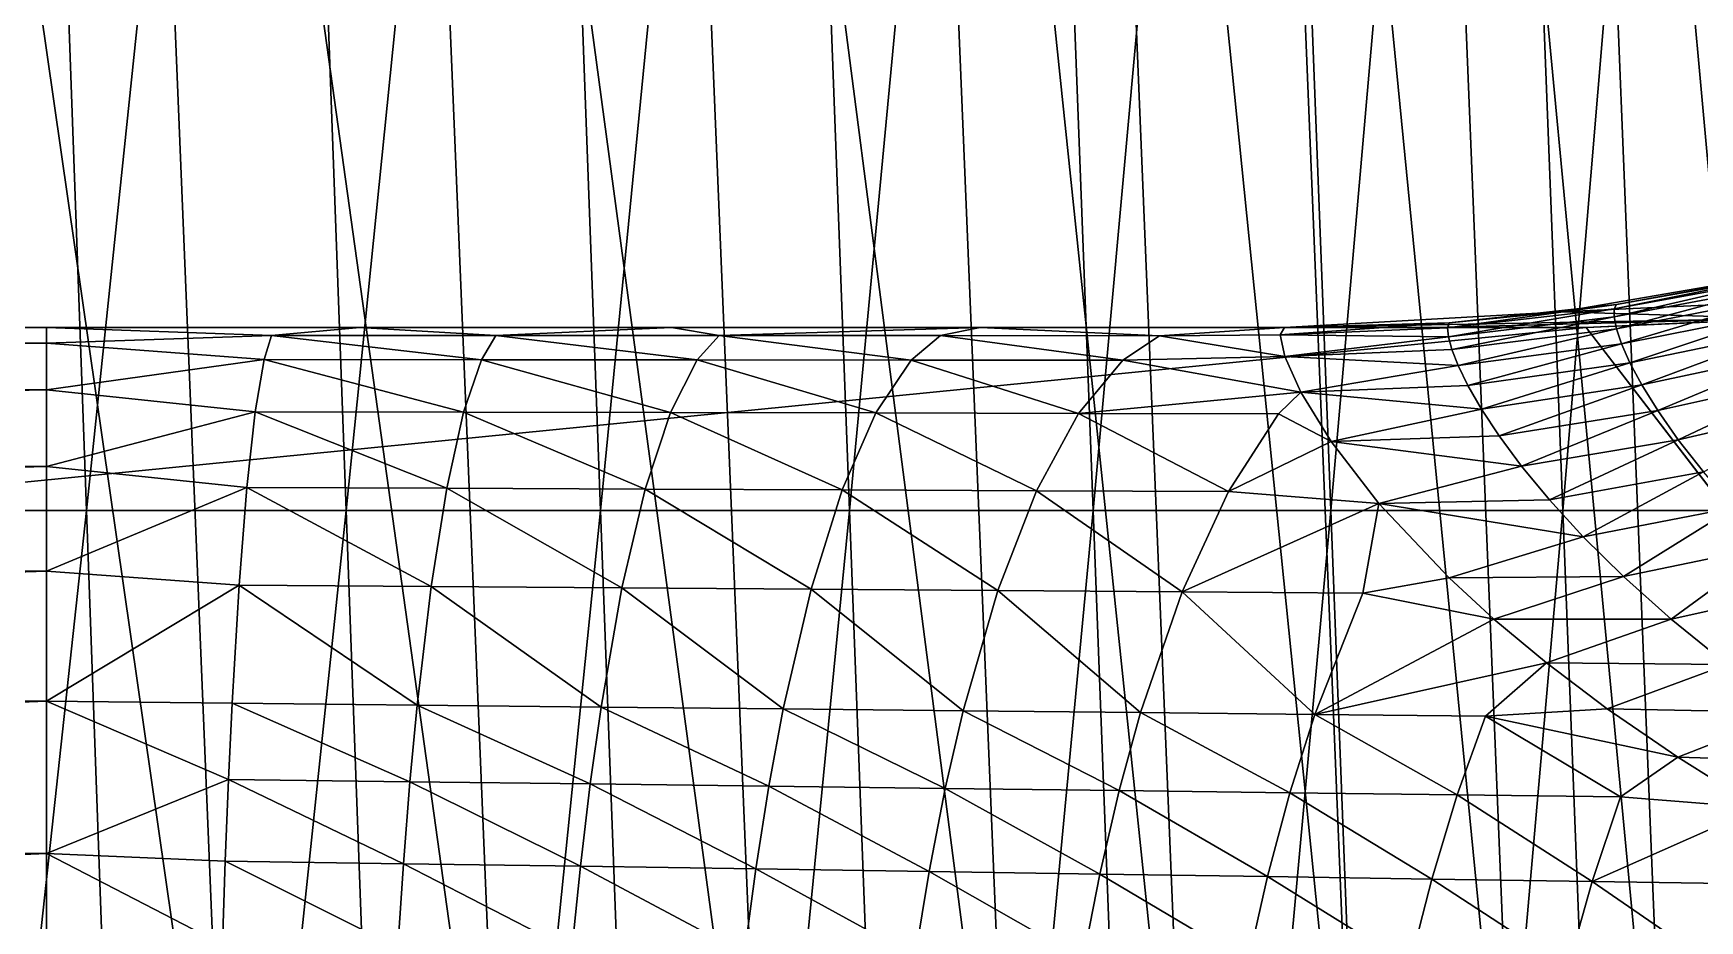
# Model space of a CAD drawing. Extents: x -53 to 3.8, y 0 to 88.2.
# Drawn here: x -8.336 to -5.725, y 13.783 to 15.174 of the extents above; entities that cross this region are included whole.
import ezdxf

# ---------------------------------------------------------------- set-up
doc = ezdxf.new("R2010")
doc.units = 0

msp = doc.modelspace()

# ---------------------------------------------------------------- linework, layer by layer
for points in [[(-8.03181, 13.1717, 22.8157), (-8.66363, 17.5623, 22.6966), (-8.21186, 17.5623, 22.1223)], [(-8.48517, 13.1717, 23.4017), (-8.66363, 17.5623, 22.6966), (-8.03181, 13.1717, 22.8157)], [(-7.60008, 13.1717, 22.2136), (-8.21186, 17.5623, 22.1223), (-7.78112, 17.5623, 21.5322)], [(-8.03181, 13.1717, 22.8157), (-8.21186, 17.5623, 22.1223), (-7.60008, 13.1717, 22.2136)], [(-7.78112, 17.5623, 21.5322), (-7.19036, 13.1717, 21.5965), (-7.60008, 13.1717, 22.2136)], [(-7.37176, 17.5623, 20.9272), (-7.19036, 13.1717, 21.5965), (-7.78112, 17.5623, 21.5322)], [(-7.37176, 17.5623, 20.9272), (-6.80306, 13.1717, 20.9651), (-7.19036, 13.1717, 21.5965)], [(-6.9842, 17.5623, 20.3082), (-6.80306, 13.1717, 20.9651), (-7.37176, 17.5623, 20.9272)], [(-6.9842, 17.5623, 20.3082), (-6.52513, 13.1717, 20.4784), (-6.80306, 13.1717, 20.9651)], [(-6.70566, 17.5623, 19.8308), (-6.52513, 13.1717, 20.4784), (-6.9842, 17.5623, 20.3082)], [(-6.70566, 17.5623, 19.8308), (-6.26048, 13.1717, 19.9843), (-6.52513, 13.1717, 20.4784)], [(-6.44004, 17.5623, 19.3463), (-6.26048, 13.1717, 19.9843), (-6.70566, 17.5623, 19.8308)], [(-6.44004, 17.5623, 19.3463), (-6.0093, 13.1717, 19.4834), (-6.26048, 13.1717, 19.9843)], [(-6.18752, 17.5623, 18.8548), (-6.0093, 13.1717, 19.4834), (-6.44004, 17.5623, 19.3463)], [(-6.18752, 17.5623, 18.8548), (-5.77178, 13.1717, 18.9759), (-6.0093, 13.1717, 19.4834)], [(-5.94829, 17.5623, 18.3568), (-5.77178, 13.1717, 18.9759), (-6.18752, 17.5623, 18.8548)], [(-5.94829, 17.5623, 18.3568), (-5.5481, 13.1717, 18.4622), (-5.77178, 13.1717, 18.9759)], [(-5.72253, 17.5623, 17.8527), (-5.5481, 13.1717, 18.4622), (-5.94829, 17.5623, 18.3568)], [(-8.25328, 14.4258, 28.6869), (-8.35698, 17.3109, 28.1876), (-8.66846, 14.4258, 29.0465)], [(-8.25328, 14.4258, 28.6869), (-7.95157, 17.3109, 27.823), (-8.35698, 17.3109, 28.1876)], [(-7.8462, 14.4258, 28.3182), (-7.95157, 17.3109, 27.823), (-8.25328, 14.4258, 28.6869)], [(-7.8462, 14.4258, 28.3182), (-7.55434, 17.3109, 27.4495), (-7.95157, 17.3109, 27.823)], [(-7.44742, 14.4258, 27.9405), (-7.55434, 17.3109, 27.4495), (-7.8462, 14.4258, 28.3182)], [(-7.44742, 14.4258, 27.9405), (-7.16549, 17.3109, 27.0674), (-7.55434, 17.3109, 27.4495)], [(-7.05715, 14.4258, 27.5541), (-7.16549, 17.3109, 27.0674), (-7.44742, 14.4258, 27.9405)], [(-7.05715, 14.4258, 27.5541), (-6.78523, 17.3109, 26.6768), (-7.16549, 17.3109, 27.0674)], [(-6.78523, 17.3109, 26.6768), (-7.05715, 14.4258, 27.5541), (-6.67561, 14.4258, 27.1591)], [(-6.41375, 17.3109, 26.2779), (-6.78523, 17.3109, 26.6768), (-6.67561, 14.4258, 27.1591)], [(-6.67561, 14.4258, 27.1591), (-6.30299, 14.4258, 26.7558), (-6.41375, 17.3109, 26.2779)], [(-6.30299, 14.4258, 26.7558), (-6.05128, 17.3109, 25.8708), (-6.41375, 17.3109, 26.2779)], [(-6.30299, 14.4258, 26.7558), (-5.93951, 14.4258, 26.3441), (-6.05128, 17.3109, 25.8708)], [(-5.93951, 14.4258, 26.3441), (-5.69811, 17.3109, 25.4557), (-6.05128, 17.3109, 25.8708)], [(-5.93951, 14.4258, 26.3441), (-5.58549, 14.4258, 25.9244), (-5.69811, 17.3109, 25.4557)], [(-5.51353, 14.8108, 2.45177), (-5.27607, 14.768, 0.23525), (-5.94188, 14.7372, 2.36266)], [(-5.51353, 14.8108, 2.45177), (-5.94188, 14.7372, 2.36266), (-5.85518, 14.7484, 2.49532)], [(-5.85518, 14.7484, 2.49532), (-5.59576, 14.7947, 2.55052), (-5.51353, 14.8108, 2.45177)], [(-5.60093, 14.7889, 2.66626), (-5.8591, 14.7291, 2.72576), (-5.60271, 14.7774, 2.7833)], [(-5.60093, 14.7889, 2.66626), (-5.85893, 14.7416, 2.60996), (-5.8591, 14.7291, 2.72576)], [(-5.85893, 14.7416, 2.60996), (-5.59576, 14.7947, 2.55052), (-5.85518, 14.7484, 2.49532)], [(-5.60093, 14.7889, 2.66626), (-5.59576, 14.7947, 2.55052), (-5.85893, 14.7416, 2.60996)], [(-5.27607, 14.768, 0.23525), (-5.5988, 14.7266, 0.16812), (-5.94188, 14.7372, 2.36266)], [(-5.60271, 14.7774, 2.7833), (-5.8591, 14.7291, 2.72576), (-5.8553, 14.7107, 2.84238)], [(-5.60271, 14.7774, 2.7833), (-5.8553, 14.7107, 2.84238), (-5.60076, 14.7601, 2.90133)], [(-5.60076, 14.7601, 2.90133), (-5.8553, 14.7107, 2.84238), (-5.84717, 14.6868, 2.95937)], [(-5.84717, 14.6868, 2.95937), (-5.59472, 14.7374, 3.0199), (-5.60076, 14.7601, 2.90133)], [(-5.94188, 14.7372, 2.36266), (-5.5988, 14.7266, 0.16812), (-6.37556, 14.7126, 2.27244)], [(-5.94188, 14.7372, 2.36266), (-6.37556, 14.7126, 2.27244), (-6.11726, 14.7199, 2.4406)], [(-5.85518, 14.7484, 2.49532), (-6.11726, 14.7199, 2.4406), (-6.11985, 14.712, 2.55509)], [(-6.11985, 14.712, 2.55509), (-5.85893, 14.7416, 2.60996), (-5.85518, 14.7484, 2.49532)], [(-6.11866, 14.6981, 2.67057), (-5.85893, 14.7416, 2.60996), (-6.11985, 14.712, 2.55509)], [(-5.8591, 14.7291, 2.72576), (-5.85893, 14.7416, 2.60996), (-6.11866, 14.6981, 2.67057)], [(-5.94188, 14.7372, 2.36266), (-6.11726, 14.7199, 2.4406), (-5.85518, 14.7484, 2.49532)], [(-5.84717, 14.6868, 2.95937), (-5.83408, 14.6573, 3.07695), (-5.59472, 14.7374, 3.0199)], [(-5.83408, 14.6573, 3.07695), (-5.58401, 14.7091, 3.13926), (-5.59472, 14.7374, 3.0199)], [(-46.3078, 10.7126), (-5.90286, 14.7126), (-2.82602, 10.7126)], [(-43.253, 14.7126), (-5.90286, 14.7126), (-46.3078, 10.7126)], [(-6.1392, 14.7126, 1.13622), (-43.253, 14.7126), (-42.9896, 14.7126, 1.30568)], [(-5.90286, 14.7126), (-43.253, 14.7126), (-6.1392, 14.7126, 1.13622)], [(-6.1392, 14.7126, 1.13622), (-42.9896, 14.7126, 1.30568), (-39.6496, 14.7126, 2)], [(-8.31588, 14.7126, 2), (-6.1392, 14.7126, 1.13622), (-39.6496, 14.7126, 2)], [(-8.31588, 14.7126, 2), (-39.6496, 14.7126, 2), (-27.1161, 14.688, 2.31287)], [(-27.1161, 14.688, 2.31287), (-20.8494, 14.688, 2.31287), (-8.31588, 14.7126, 2)], [(-20.8494, 14.688, 2.31287), (-14.5826, 14.688, 2.31287), (-8.31588, 14.7126, 2)], [(-8.31588, 14.7126, 2), (-14.5826, 14.688, 2.31287), (-8.31588, 14.688, 2.31287)], [(-7.82487, 14.7126, 2.01715), (-6.1392, 14.7126, 1.13622), (-8.31588, 14.7126, 2)], [(-8.31588, 14.7126, 2), (-7.96314, 14.7, 2.23309), (-7.82487, 14.7126, 2.01715)], [(-8.31588, 14.688, 2.31287), (-7.96314, 14.7, 2.23309), (-8.31588, 14.7126, 2)], [(-7.96314, 14.7, 2.23309), (-7.61139, 14.6999, 2.26104), (-7.82487, 14.7126, 2.01715)], [(-7.33623, 14.7126, 2.06845), (-6.1392, 14.7126, 1.13622), (-7.82487, 14.7126, 2.01715)], [(-7.82487, 14.7126, 2.01715), (-7.61139, 14.6999, 2.26104), (-7.33623, 14.7126, 2.06845)], [(-7.33623, 14.7126, 2.06845), (-7.61139, 14.6999, 2.26104), (-7.26157, 14.6998, 2.30712)], [(-6.85233, 14.7126, 2.15367), (-6.1392, 14.7126, 1.13622), (-7.33623, 14.7126, 2.06845)], [(-7.26157, 14.6998, 2.30712), (-6.85233, 14.7126, 2.15367), (-7.33623, 14.7126, 2.06845)], [(-6.91463, 14.6998, 2.37122), (-6.85233, 14.7126, 2.15367), (-7.26157, 14.6998, 2.30712)], [(-6.57153, 14.6997, 2.45324), (-6.85233, 14.7126, 2.15367), (-6.91463, 14.6998, 2.37122)], [(-6.37556, 14.7126, 2.27244), (-6.1392, 14.7126, 1.13622), (-6.85233, 14.7126, 2.15367)], [(-6.57153, 14.6997, 2.45324), (-6.37556, 14.7126, 2.27244), (-6.85233, 14.7126, 2.15367)], [(-6.38252, 14.7013, 2.49188), (-6.37556, 14.7126, 2.27244), (-6.57153, 14.6997, 2.45324)], [(-6.11726, 14.7199, 2.4406), (-6.38252, 14.7013, 2.49188), (-6.11985, 14.712, 2.55509)], [(-6.11726, 14.7199, 2.4406), (-6.37556, 14.7126, 2.27244), (-6.38252, 14.7013, 2.49188)], [(-6.11985, 14.712, 2.55509), (-6.38252, 14.7013, 2.49188), (-6.11866, 14.6981, 2.67057)], [(-6.37556, 14.7126, 2.27244), (-5.5988, 14.7266, 0.16812), (-6.1392, 14.7126, 1.13622)], [(-6.1392, 14.7126, 1.13622), (-5.5988, 14.7266, 0.16812), (-5.90286, 14.7126)], [(-5.8591, 14.7291, 2.72576), (-6.11866, 14.6981, 2.67057), (-6.11327, 14.6783, 2.78668)], [(-5.8591, 14.7291, 2.72576), (-6.11327, 14.6783, 2.78668), (-5.8553, 14.7107, 2.84238)], [(-5.8553, 14.7107, 2.84238), (-6.11327, 14.6783, 2.78668), (-6.10331, 14.6528, 2.90294)], [(-5.8553, 14.7107, 2.84238), (-6.10331, 14.6528, 2.90294), (-5.84717, 14.6868, 2.95937)], [(-5.90286, 14.7126), (-5.5988, 14.7266, 0.16812), (-5.53618, 14.7288)], [(-5.90286, 14.7126), (-5.53618, 14.7288), (-2.82602, 10.7126)], [(-5.58401, 14.7091, 3.13926), (-5.83408, 14.6573, 3.07695), (-5.81538, 14.6225, 3.19542)], [(-5.58401, 14.7091, 3.13926), (-5.81538, 14.6225, 3.19542), (-5.56802, 14.6755, 3.25975)], [(-8.31588, 14.688, 2.31287), (-14.5826, 14.6148, 2.61803), (-8.31588, 14.6148, 2.61803)], [(-14.5826, 14.688, 2.31287), (-14.5826, 14.6148, 2.61803), (-8.31588, 14.688, 2.31287)], [(-7.97457, 14.6624, 2.45393), (-7.96314, 14.7, 2.23309), (-8.31588, 14.688, 2.31287)], [(-8.31588, 14.6148, 2.61803), (-7.97457, 14.6624, 2.45393), (-8.31588, 14.688, 2.31287)], [(-7.96314, 14.7, 2.23309), (-7.97457, 14.6624, 2.45393), (-7.63428, 14.6621, 2.48157)], [(-7.96314, 14.7, 2.23309), (-7.63428, 14.6621, 2.48157), (-7.61139, 14.6999, 2.26104)], [(-7.61139, 14.6999, 2.26104), (-7.63428, 14.6621, 2.48157), (-7.29593, 14.6618, 2.52673)], [(-7.61139, 14.6999, 2.26104), (-7.29593, 14.6618, 2.52673), (-7.26157, 14.6998, 2.30712)], [(-7.26157, 14.6998, 2.30712), (-7.29593, 14.6618, 2.52673), (-6.96042, 14.6616, 2.58932)], [(-6.96042, 14.6616, 2.58932), (-6.91463, 14.6998, 2.37122), (-7.26157, 14.6998, 2.30712)], [(-6.62869, 14.6613, 2.66922), (-6.91463, 14.6998, 2.37122), (-6.96042, 14.6616, 2.58932)], [(-6.62869, 14.6613, 2.66922), (-6.57153, 14.6997, 2.45324), (-6.91463, 14.6998, 2.37122)], [(-6.62869, 14.6613, 2.66922), (-6.37503, 14.6673, 2.71433), (-6.57153, 14.6997, 2.45324)], [(-6.37503, 14.6673, 2.71433), (-6.38252, 14.7013, 2.49188), (-6.57153, 14.6997, 2.45324)], [(-6.38252, 14.7013, 2.49188), (-6.37503, 14.6673, 2.71433), (-6.11866, 14.6981, 2.67057)], [(-6.11866, 14.6981, 2.67057), (-6.37503, 14.6673, 2.71433), (-6.11327, 14.6783, 2.78668)], [(-6.11327, 14.6783, 2.78668), (-6.37503, 14.6673, 2.71433), (-6.10331, 14.6528, 2.90294)], [(-5.84717, 14.6868, 2.95937), (-6.10331, 14.6528, 2.90294), (-6.0881, 14.6216, 3.01953)], [(-6.0881, 14.6216, 3.01953), (-5.83408, 14.6573, 3.07695), (-5.84717, 14.6868, 2.95937)], [(-7.98849, 14.5807, 2.72276), (-7.97457, 14.6624, 2.45393), (-8.31588, 14.6148, 2.61803)], [(-7.66215, 14.58, 2.74997), (-7.97457, 14.6624, 2.45393), (-7.98849, 14.5807, 2.72276)], [(-7.97457, 14.6624, 2.45393), (-7.66215, 14.58, 2.74997), (-7.63428, 14.6621, 2.48157)], [(-7.63428, 14.6621, 2.48157), (-7.66215, 14.58, 2.74997), (-7.33774, 14.5793, 2.79397)], [(-7.63428, 14.6621, 2.48157), (-7.33774, 14.5793, 2.79397), (-7.29593, 14.6618, 2.52673)], [(-7.29593, 14.6618, 2.52673), (-7.33774, 14.5793, 2.79397), (-7.01613, 14.5787, 2.85467)], [(-7.29593, 14.6618, 2.52673), (-7.01613, 14.5787, 2.85467), (-6.96042, 14.6616, 2.58932)], [(-6.96042, 14.6616, 2.58932), (-7.01613, 14.5787, 2.85467), (-6.69821, 14.578, 2.93195)], [(-6.69821, 14.578, 2.93195), (-6.62869, 14.6613, 2.66922), (-6.96042, 14.6616, 2.58932)], [(-6.69821, 14.578, 2.93195), (-6.34999, 14.6113, 2.93703), (-6.62869, 14.6613, 2.66922)], [(-6.34999, 14.6113, 2.93703), (-6.37503, 14.6673, 2.71433), (-6.62869, 14.6613, 2.66922)], [(-6.10331, 14.6528, 2.90294), (-6.37503, 14.6673, 2.71433), (-6.34999, 14.6113, 2.93703)], [(-6.10331, 14.6528, 2.90294), (-6.34999, 14.6113, 2.93703), (-6.0881, 14.6216, 3.01953)], [(-5.83408, 14.6573, 3.07695), (-6.0881, 14.6216, 3.01953), (-6.06693, 14.5848, 3.13673)], [(-5.81538, 14.6225, 3.19542), (-5.83408, 14.6573, 3.07695), (-6.06693, 14.5848, 3.13673)], [(-5.56802, 14.6755, 3.25975), (-5.81538, 14.6225, 3.19542), (-5.7904, 14.5823, 3.31511)], [(-5.56802, 14.6755, 3.25975), (-5.7904, 14.5823, 3.31511), (-5.54616, 14.6367, 3.38171)], [(-5.54616, 14.6367, 3.38171), (-5.7904, 14.5823, 3.31511), (-5.75849, 14.5368, 3.43633)], [(-5.75849, 14.5368, 3.43633), (-5.5178, 14.5926, 3.50547), (-5.54616, 14.6367, 3.38171)], [(-8.31588, 14.6148, 2.61803), (-14.5826, 14.4947, 2.90798), (-8.31588, 14.4947, 2.90798)], [(-14.5826, 14.6148, 2.61803), (-14.5826, 14.4947, 2.90798), (-8.31588, 14.6148, 2.61803)], [(-8.31588, 14.4947, 2.90798), (-7.98849, 14.5807, 2.72276), (-8.31588, 14.6148, 2.61803)], [(-6.38481, 14.5773, 3.02552), (-6.34999, 14.6113, 2.93703), (-6.69821, 14.578, 2.93195)], [(-6.38481, 14.5773, 3.02552), (-6.30259, 14.5342, 3.1605), (-6.34999, 14.6113, 2.93703)], [(-6.0881, 14.6216, 3.01953), (-6.34999, 14.6113, 2.93703), (-6.06693, 14.5848, 3.13673)], [(-6.34999, 14.6113, 2.93703), (-6.30259, 14.5342, 3.1605), (-6.06693, 14.5848, 3.13673)], [(-5.81538, 14.6225, 3.19542), (-6.06693, 14.5848, 3.13673), (-6.03909, 14.5426, 3.25484)], [(-5.81538, 14.6225, 3.19542), (-6.03909, 14.5426, 3.25484), (-5.7904, 14.5823, 3.31511)], [(-8.00167, 14.462, 2.97739), (-7.98849, 14.5807, 2.72276), (-8.31588, 14.4947, 2.90798)], [(-7.68854, 14.4607, 3.00412), (-7.98849, 14.5807, 2.72276), (-8.00167, 14.462, 2.97739)], [(-7.66215, 14.58, 2.74997), (-7.98849, 14.5807, 2.72276), (-7.68854, 14.4607, 3.00412)], [(-7.68854, 14.4607, 3.00412), (-7.37732, 14.4594, 3.04695), (-7.66215, 14.58, 2.74997)], [(-7.66215, 14.58, 2.74997), (-7.37732, 14.4594, 3.04695), (-7.33774, 14.5793, 2.79397)], [(-7.33774, 14.5793, 2.79397), (-7.37732, 14.4594, 3.04695), (-7.06885, 14.4581, 3.10579)], [(-7.33774, 14.5793, 2.79397), (-7.06885, 14.4581, 3.10579), (-7.01613, 14.5787, 2.85467)], [(-7.01613, 14.5787, 2.85467), (-7.06885, 14.4581, 3.10579), (-6.76398, 14.4568, 3.1805)], [(-7.01613, 14.5787, 2.85467), (-6.76398, 14.4568, 3.1805), (-6.69821, 14.578, 2.93195)], [(-6.69821, 14.578, 2.93195), (-6.76398, 14.4568, 3.1805), (-6.46352, 14.4555, 3.27082)], [(-6.46352, 14.4555, 3.27082), (-6.38481, 14.5773, 3.02552), (-6.69821, 14.578, 2.93195)], [(-6.30259, 14.5342, 3.1605), (-6.38481, 14.5773, 3.02552), (-6.46352, 14.4555, 3.27082)], [(-6.06693, 14.5848, 3.13673), (-6.30259, 14.5342, 3.1605), (-6.03909, 14.5426, 3.25484)], [(-5.7904, 14.5823, 3.31511), (-6.03909, 14.5426, 3.25484), (-6.00386, 14.4951, 3.37411)], [(-5.7904, 14.5823, 3.31511), (-6.00386, 14.4951, 3.37411), (-5.75849, 14.5368, 3.43633)], [(-5.71884, 14.4863, 3.55938), (-5.5178, 14.5926, 3.50547), (-5.75849, 14.5368, 3.43633)], [(-6.22745, 14.4369, 3.3864), (-6.30259, 14.5342, 3.1605), (-6.46352, 14.4555, 3.27082)], [(-6.03909, 14.5426, 3.25484), (-6.30259, 14.5342, 3.1605), (-6.00386, 14.4951, 3.37411)], [(-6.00386, 14.4951, 3.37411), (-6.30259, 14.5342, 3.1605), (-6.22745, 14.4369, 3.3864)], [(-5.75849, 14.5368, 3.43633), (-6.00386, 14.4951, 3.37411), (-5.9604, 14.4424, 3.49483)], [(-5.9604, 14.4424, 3.49483), (-5.71884, 14.4863, 3.55938), (-5.75849, 14.5368, 3.43633)], [(-8.31588, 14.4947, 2.90798), (-14.5826, 14.3307, 3.17557), (-8.31588, 14.3307, 3.17557)], [(-14.5826, 14.4947, 2.90798), (-14.5826, 14.3307, 3.17557), (-8.31588, 14.4947, 2.90798)], [(-8.31588, 14.3307, 3.17557), (-8.00167, 14.462, 2.97739), (-8.31588, 14.4947, 2.90798)], [(-6.00386, 14.4951, 3.37411), (-6.22745, 14.4369, 3.3864), (-5.9604, 14.4424, 3.49483)], [(-5.90756, 14.3846, 3.61766), (-5.71884, 14.4863, 3.55938), (-5.9604, 14.4424, 3.49483)], [(-5.90756, 14.3846, 3.61766), (-5.67042, 14.4307, 3.68495), (-5.71884, 14.4863, 3.55938)], [(-8.01386, 14.3087, 3.21294), (-8.00167, 14.462, 2.97739), (-8.31588, 14.3307, 3.17557)], [(-8.01386, 14.3087, 3.21294), (-7.71293, 14.3066, 3.23911), (-8.00167, 14.462, 2.97739)], [(-8.00167, 14.462, 2.97739), (-7.71293, 14.3066, 3.23911), (-7.68854, 14.4607, 3.00412)], [(-7.71293, 14.3066, 3.23911), (-7.41389, 14.3045, 3.28075), (-7.68854, 14.4607, 3.00412)], [(-7.68854, 14.4607, 3.00412), (-7.41389, 14.3045, 3.28075), (-7.37732, 14.4594, 3.04695)], [(-7.41389, 14.3045, 3.28075), (-7.11755, 14.3024, 3.33776), (-7.37732, 14.4594, 3.04695)], [(-7.37732, 14.4594, 3.04695), (-7.11755, 14.3024, 3.33776), (-7.06885, 14.4581, 3.10579)], [(-7.11755, 14.3024, 3.33776), (-6.82472, 14.3004, 3.41001), (-7.06885, 14.4581, 3.10579)], [(-7.06885, 14.4581, 3.10579), (-6.82472, 14.3004, 3.41001), (-6.76398, 14.4568, 3.1805)], [(-6.76398, 14.4568, 3.1805), (-6.82472, 14.3004, 3.41001), (-6.53616, 14.2983, 3.49723)], [(-6.76398, 14.4568, 3.1805), (-6.53616, 14.2983, 3.49723), (-6.46352, 14.4555, 3.27082)], [(-6.46352, 14.4555, 3.27082), (-6.53616, 14.2983, 3.49723), (-6.22745, 14.4369, 3.3864)], [(-5.9604, 14.4424, 3.49483), (-6.22745, 14.4369, 3.3864), (-5.90756, 14.3846, 3.61766)], [(-8.56657, 11.5406, 29.5499), (-8.25328, 14.4258, 28.6869), (-8.66846, 14.4258, 29.0465)], [(-8.14959, 11.5406, 29.1863), (-8.25328, 14.4258, 28.6869), (-8.56657, 11.5406, 29.5499)], [(-8.14959, 11.5406, 29.1863), (-7.8462, 14.4258, 28.3182), (-8.25328, 14.4258, 28.6869)], [(-7.74082, 11.5406, 28.8134), (-7.8462, 14.4258, 28.3182), (-8.14959, 11.5406, 29.1863)], [(-7.74082, 11.5406, 28.8134), (-7.44742, 14.4258, 27.9405), (-7.8462, 14.4258, 28.3182)], [(-7.34049, 11.5406, 28.4315), (-7.44742, 14.4258, 27.9405), (-7.74082, 11.5406, 28.8134)], [(-7.34049, 11.5406, 28.4315), (-7.05715, 14.4258, 27.5541), (-7.44742, 14.4258, 27.9405)], [(-7.05715, 14.4258, 27.5541), (-7.34049, 11.5406, 28.4315), (-6.94881, 11.5406, 28.0408)], [(-6.67561, 14.4258, 27.1591), (-7.05715, 14.4258, 27.5541), (-6.94881, 11.5406, 28.0408)], [(-6.94881, 11.5406, 28.0408), (-6.56598, 11.5406, 27.6415), (-6.67561, 14.4258, 27.1591)], [(-6.56598, 11.5406, 27.6415), (-6.30299, 14.4258, 26.7558), (-6.67561, 14.4258, 27.1591)], [(-6.56598, 11.5406, 27.6415), (-6.19222, 11.5406, 27.2336), (-6.30299, 14.4258, 26.7558)], [(-6.53616, 14.2983, 3.49723), (-6.25262, 14.2963, 3.59914), (-6.22745, 14.4369, 3.3864)], [(-6.19222, 11.5406, 27.2336), (-5.93951, 14.4258, 26.3441), (-6.30299, 14.4258, 26.7558)], [(-6.22745, 14.4369, 3.3864), (-6.25262, 14.2963, 3.59914), (-6.11769, 14.3204, 3.61727)], [(-6.22745, 14.4369, 3.3864), (-6.11769, 14.3204, 3.61727), (-5.90756, 14.3846, 3.61766)], [(-6.19222, 11.5406, 27.2336), (-5.82774, 11.5406, 26.8175), (-5.93951, 14.4258, 26.3441)], [(-5.82774, 11.5406, 26.8175), (-5.58549, 14.4258, 25.9244), (-5.93951, 14.4258, 26.3441)], [(-5.84425, 14.3222, 3.74355), (-5.67042, 14.4307, 3.68495), (-5.90756, 14.3846, 3.61766)], [(-5.84425, 14.3222, 3.74355), (-5.61223, 14.3705, 3.81402), (-5.67042, 14.4307, 3.68495)], [(-5.82774, 11.5406, 26.8175), (-5.47287, 11.5406, 26.3932), (-5.58549, 14.4258, 25.9244)], [(-5.90756, 14.3846, 3.61766), (-6.11769, 14.3204, 3.61727), (-5.84425, 14.3222, 3.74355)], [(-5.76939, 14.2553, 3.87348), (-5.61223, 14.3705, 3.81402), (-5.84425, 14.3222, 3.74355)], [(-5.76939, 14.2553, 3.87348), (-5.54329, 14.3058, 3.94753), (-5.61223, 14.3705, 3.81402)], [(-8.31588, 14.3307, 3.17557), (-14.5826, 14.1269, 3.41421), (-8.31588, 14.1269, 3.41421)], [(-14.5826, 14.3307, 3.17557), (-14.5826, 14.1269, 3.41421), (-8.31588, 14.3307, 3.17557)], [(-8.31588, 14.1269, 3.41421), (-8.01386, 14.3087, 3.21294), (-8.31588, 14.3307, 3.17557)], [(-6.25262, 14.2963, 3.59914), (-6.04721, 14.2557, 3.73642), (-6.11769, 14.3204, 3.61727)], [(-6.11769, 14.3204, 3.61727), (-6.04721, 14.2557, 3.73642), (-5.84425, 14.3222, 3.74355)], [(-5.84425, 14.3222, 3.74355), (-6.04721, 14.2557, 3.73642), (-5.76939, 14.2553, 3.87348)], [(-8.02483, 14.1239, 3.42474), (-8.01386, 14.3087, 3.21294), (-8.31588, 14.1269, 3.41421)], [(-8.02483, 14.1239, 3.42474), (-7.73486, 14.1209, 3.45027), (-8.01386, 14.3087, 3.21294)], [(-8.01386, 14.3087, 3.21294), (-7.73486, 14.1209, 3.45027), (-7.71293, 14.3066, 3.23911)], [(-7.73486, 14.1209, 3.45027), (-7.44674, 14.1179, 3.4907), (-7.71293, 14.3066, 3.23911)], [(-7.71293, 14.3066, 3.23911), (-7.44674, 14.1179, 3.4907), (-7.41389, 14.3045, 3.28075)], [(-7.44674, 14.1179, 3.4907), (-7.16125, 14.1149, 3.54593), (-7.41389, 14.3045, 3.28075)], [(-7.41389, 14.3045, 3.28075), (-7.16125, 14.1149, 3.54593), (-7.11755, 14.3024, 3.33776)], [(-7.16125, 14.1149, 3.54593), (-6.87918, 14.112, 3.61582), (-7.11755, 14.3024, 3.33776)], [(-7.11755, 14.3024, 3.33776), (-6.87918, 14.112, 3.61582), (-6.82472, 14.3004, 3.41001)], [(-6.87918, 14.112, 3.61582), (-6.60126, 14.1091, 3.70014), (-6.82472, 14.3004, 3.41001)], [(-6.82472, 14.3004, 3.41001), (-6.60126, 14.1091, 3.70014), (-6.53616, 14.2983, 3.49723)], [(-6.60126, 14.1091, 3.70014), (-6.3282, 14.1062, 3.79858), (-6.53616, 14.2983, 3.49723)], [(-6.53616, 14.2983, 3.49723), (-6.3282, 14.1062, 3.79858), (-6.25262, 14.2963, 3.59914)], [(-6.3282, 14.1062, 3.79858), (-6.04721, 14.2557, 3.73642), (-6.25262, 14.2963, 3.59914)], [(-5.68189, 14.1844, 4.00841), (-5.54329, 14.3058, 3.94753), (-5.76939, 14.2553, 3.87348)], [(-6.3282, 14.1062, 3.79858), (-5.96494, 14.1872, 3.85915), (-6.04721, 14.2557, 3.73642)], [(-6.04721, 14.2557, 3.73642), (-5.96494, 14.1872, 3.85915), (-5.76939, 14.2553, 3.87348)], [(-5.76939, 14.2553, 3.87348), (-5.96494, 14.1872, 3.85915), (-5.68189, 14.1844, 4.00841)], [(-6.06071, 14.1034, 3.91085), (-5.96494, 14.1872, 3.85915), (-6.3282, 14.1062, 3.79858)], [(-6.06071, 14.1034, 3.91085), (-5.86973, 14.115, 3.98629), (-5.96494, 14.1872, 3.85915)], [(-5.96494, 14.1872, 3.85915), (-5.86973, 14.115, 3.98629), (-5.68189, 14.1844, 4.00841)], [(-5.68189, 14.1844, 4.00841), (-5.86973, 14.115, 3.98629), (-5.57981, 14.1093, 4.14963)], [(-8.31588, 14.1269, 3.41421), (-14.5826, 13.8882, 3.61803), (-8.31588, 13.8882, 3.61803)], [(-14.5826, 14.1269, 3.41421), (-14.5826, 13.8882, 3.61803), (-8.31588, 14.1269, 3.41421)], [(-8.0305, 14.0045, 3.53416), (-8.02483, 14.1239, 3.42474), (-8.31588, 14.1269, 3.41421)], [(-8.31588, 14.1269, 3.41421), (-8.31588, 13.8882, 3.61803), (-8.0305, 14.0045, 3.53416)], [(-7.74618, 14.0009, 3.55928), (-8.02483, 14.1239, 3.42474), (-8.0305, 14.0045, 3.53416)], [(-7.74618, 14.0009, 3.55928), (-7.73486, 14.1209, 3.45027), (-8.02483, 14.1239, 3.42474)], [(-7.74618, 14.0009, 3.55928), (-7.46368, 13.9974, 3.599), (-7.73486, 14.1209, 3.45027)], [(-7.46368, 13.9974, 3.599), (-7.44674, 14.1179, 3.4907), (-7.73486, 14.1209, 3.45027)], [(-7.44674, 14.1179, 3.4907), (-7.46368, 13.9974, 3.599), (-7.18378, 13.9938, 3.65323)], [(-7.16125, 14.1149, 3.54593), (-7.44674, 14.1179, 3.4907), (-7.18378, 13.9938, 3.65323)], [(-7.16125, 14.1149, 3.54593), (-7.18378, 13.9938, 3.65323), (-6.90723, 13.9903, 3.72184)], [(-6.87918, 14.112, 3.61582), (-7.16125, 14.1149, 3.54593), (-6.90723, 13.9903, 3.72184)], [(-6.63476, 13.9869, 3.80457), (-6.87918, 14.112, 3.61582), (-6.90723, 13.9903, 3.72184)], [(-6.60126, 14.1091, 3.70014), (-6.87918, 14.112, 3.61582), (-6.63476, 13.9869, 3.80457)], [(-6.36707, 13.9835, 3.90115), (-6.60126, 14.1091, 3.70014), (-6.63476, 13.9869, 3.80457)], [(-6.3282, 14.1062, 3.79858), (-6.60126, 14.1091, 3.70014), (-6.36707, 13.9835, 3.90115)], [(-6.10485, 13.9802, 4.01129), (-6.3282, 14.1062, 3.79858), (-6.36707, 13.9835, 3.90115)], [(-6.10485, 13.9802, 4.01129), (-6.06071, 14.1034, 3.91085), (-6.3282, 14.1062, 3.79858)], [(-5.84879, 13.9769, 4.1347), (-6.06071, 14.1034, 3.91085), (-6.10485, 13.9802, 4.01129)], [(-5.75929, 14.0392, 4.11945), (-5.86973, 14.115, 3.98629), (-6.06071, 14.1034, 3.91085)], [(-5.84879, 13.9769, 4.1347), (-5.75929, 14.0392, 4.11945), (-6.06071, 14.1034, 3.91085)], [(-5.86973, 14.115, 3.98629), (-5.75929, 14.0392, 4.11945), (-5.57981, 14.1093, 4.14963)], [(-5.57981, 14.1093, 4.14963), (-5.75929, 14.0392, 4.11945), (-5.46147, 14.0303, 4.30044)], [(-5.63265, 13.96, 4.26206), (-5.75929, 14.0392, 4.11945), (-5.84879, 13.9769, 4.1347)], [(-5.75929, 14.0392, 4.11945), (-5.63265, 13.96, 4.26206), (-5.46147, 14.0303, 4.30044)], [(-8.31588, 13.8882, 3.61803), (-8.03564, 13.8765, 3.63357), (-8.0305, 14.0045, 3.53416)], [(-8.0305, 14.0045, 3.53416), (-8.03564, 13.8765, 3.63357), (-7.75645, 13.8724, 3.65824)], [(-7.75645, 13.8724, 3.65824), (-7.74618, 14.0009, 3.55928), (-8.0305, 14.0045, 3.53416)], [(-7.47905, 13.8683, 3.69725), (-7.74618, 14.0009, 3.55928), (-7.75645, 13.8724, 3.65824)], [(-7.47905, 13.8683, 3.69725), (-7.46368, 13.9974, 3.599), (-7.74618, 14.0009, 3.55928)], [(-7.46368, 13.9974, 3.599), (-7.47905, 13.8683, 3.69725), (-7.2042, 13.8642, 3.7505)], [(-7.18378, 13.9938, 3.65323), (-7.46368, 13.9974, 3.599), (-7.2042, 13.8642, 3.7505)], [(-7.18378, 13.9938, 3.65323), (-7.2042, 13.8642, 3.7505), (-6.93264, 13.8601, 3.81787)], [(-6.90723, 13.9903, 3.72184), (-7.18378, 13.9938, 3.65323), (-6.93264, 13.8601, 3.81787)], [(-6.66509, 13.8561, 3.89911), (-6.90723, 13.9903, 3.72184), (-6.93264, 13.8601, 3.81787)], [(-6.63476, 13.9869, 3.80457), (-6.90723, 13.9903, 3.72184), (-6.66509, 13.8561, 3.89911)], [(-6.40223, 13.8521, 3.99394), (-6.63476, 13.9869, 3.80457), (-6.66509, 13.8561, 3.89911)], [(-6.36707, 13.9835, 3.90115), (-6.63476, 13.9869, 3.80457), (-6.40223, 13.8521, 3.99394)], [(-6.14475, 13.8483, 4.10209), (-6.36707, 13.9835, 3.90115), (-6.40223, 13.8521, 3.99394)], [(-6.10485, 13.9802, 4.01129), (-6.36707, 13.9835, 3.90115), (-6.14475, 13.8483, 4.10209)], [(-5.89332, 13.8444, 4.22326), (-6.10485, 13.9802, 4.01129), (-6.14475, 13.8483, 4.10209)], [(-5.89332, 13.8444, 4.22326), (-5.84879, 13.9769, 4.1347), (-6.10485, 13.9802, 4.01129)], [(-5.63265, 13.96, 4.26206), (-5.84879, 13.9769, 4.1347), (-5.89332, 13.8444, 4.22326)], [(-5.64863, 13.8407, 4.35719), (-5.63265, 13.96, 4.26206), (-5.89332, 13.8444, 4.22326)], [(-8.31588, 13.8882, 3.61803), (-14.5826, 13.6206, 3.78201), (-8.31588, 13.6206, 3.78201)], [(-14.5826, 13.8882, 3.61803), (-14.5826, 13.6206, 3.78201), (-8.31588, 13.8882, 3.61803)], [(-8.31588, 13.8882, 3.61803), (-8.04008, 13.746, 3.71939), (-8.03564, 13.8765, 3.63357)], [(-8.31588, 13.8882, 3.61803), (-8.31588, 13.6206, 3.78201), (-8.04008, 13.746, 3.71939)], [(-8.03564, 13.8765, 3.63357), (-8.04008, 13.746, 3.71939), (-7.76531, 13.7413, 3.7436)], [(-8.03564, 13.8765, 3.63357), (-7.76531, 13.7413, 3.7436), (-7.75645, 13.8724, 3.65824)], [(-7.75645, 13.8724, 3.65824), (-7.76531, 13.7413, 3.7436), (-7.4923, 13.7366, 3.78192)], [(-7.4923, 13.7366, 3.78192), (-7.47905, 13.8683, 3.69725), (-7.75645, 13.8724, 3.65824)], [(-7.22178, 13.7319, 3.83426), (-7.47905, 13.8683, 3.69725), (-7.4923, 13.7366, 3.78192)], [(-7.2042, 13.8642, 3.7505), (-7.47905, 13.8683, 3.69725), (-7.22178, 13.7319, 3.83426)], [(-7.2042, 13.8642, 3.7505), (-7.22178, 13.7319, 3.83426), (-6.95451, 13.7273, 3.90049)], [(-6.93264, 13.8601, 3.81787), (-7.2042, 13.8642, 3.7505), (-6.95451, 13.7273, 3.90049)], [(-6.69116, 13.7227, 3.98037), (-6.93264, 13.8601, 3.81787), (-6.95451, 13.7273, 3.90049)], [(-6.66509, 13.8561, 3.89911), (-6.93264, 13.8601, 3.81787), (-6.69116, 13.7227, 3.98037)], [(-6.43243, 13.7182, 4.07363), (-6.66509, 13.8561, 3.89911), (-6.69116, 13.7227, 3.98037)], [(-6.40223, 13.8521, 3.99394), (-6.66509, 13.8561, 3.89911), (-6.43243, 13.7182, 4.07363)], [(-6.17898, 13.7138, 4.17999), (-6.40223, 13.8521, 3.99394), (-6.43243, 13.7182, 4.07363)], [(-6.14475, 13.8483, 4.10209), (-6.40223, 13.8521, 3.99394), (-6.17898, 13.7138, 4.17999)], [(-5.93148, 13.7094, 4.29918), (-6.14475, 13.8483, 4.10209), (-6.17898, 13.7138, 4.17999)], [(-5.89332, 13.8444, 4.22326), (-6.14475, 13.8483, 4.10209), (-5.93148, 13.7094, 4.29918)], [(-5.69062, 13.7052, 4.43093), (-5.89332, 13.8444, 4.22326), (-5.93148, 13.7094, 4.29918)], [(-5.64863, 13.8407, 4.35719), (-5.89332, 13.8444, 4.22326), (-5.69062, 13.7052, 4.43093)]]:
    msp.add_3dface(points)

doc.saveas('drawing.dxf')
